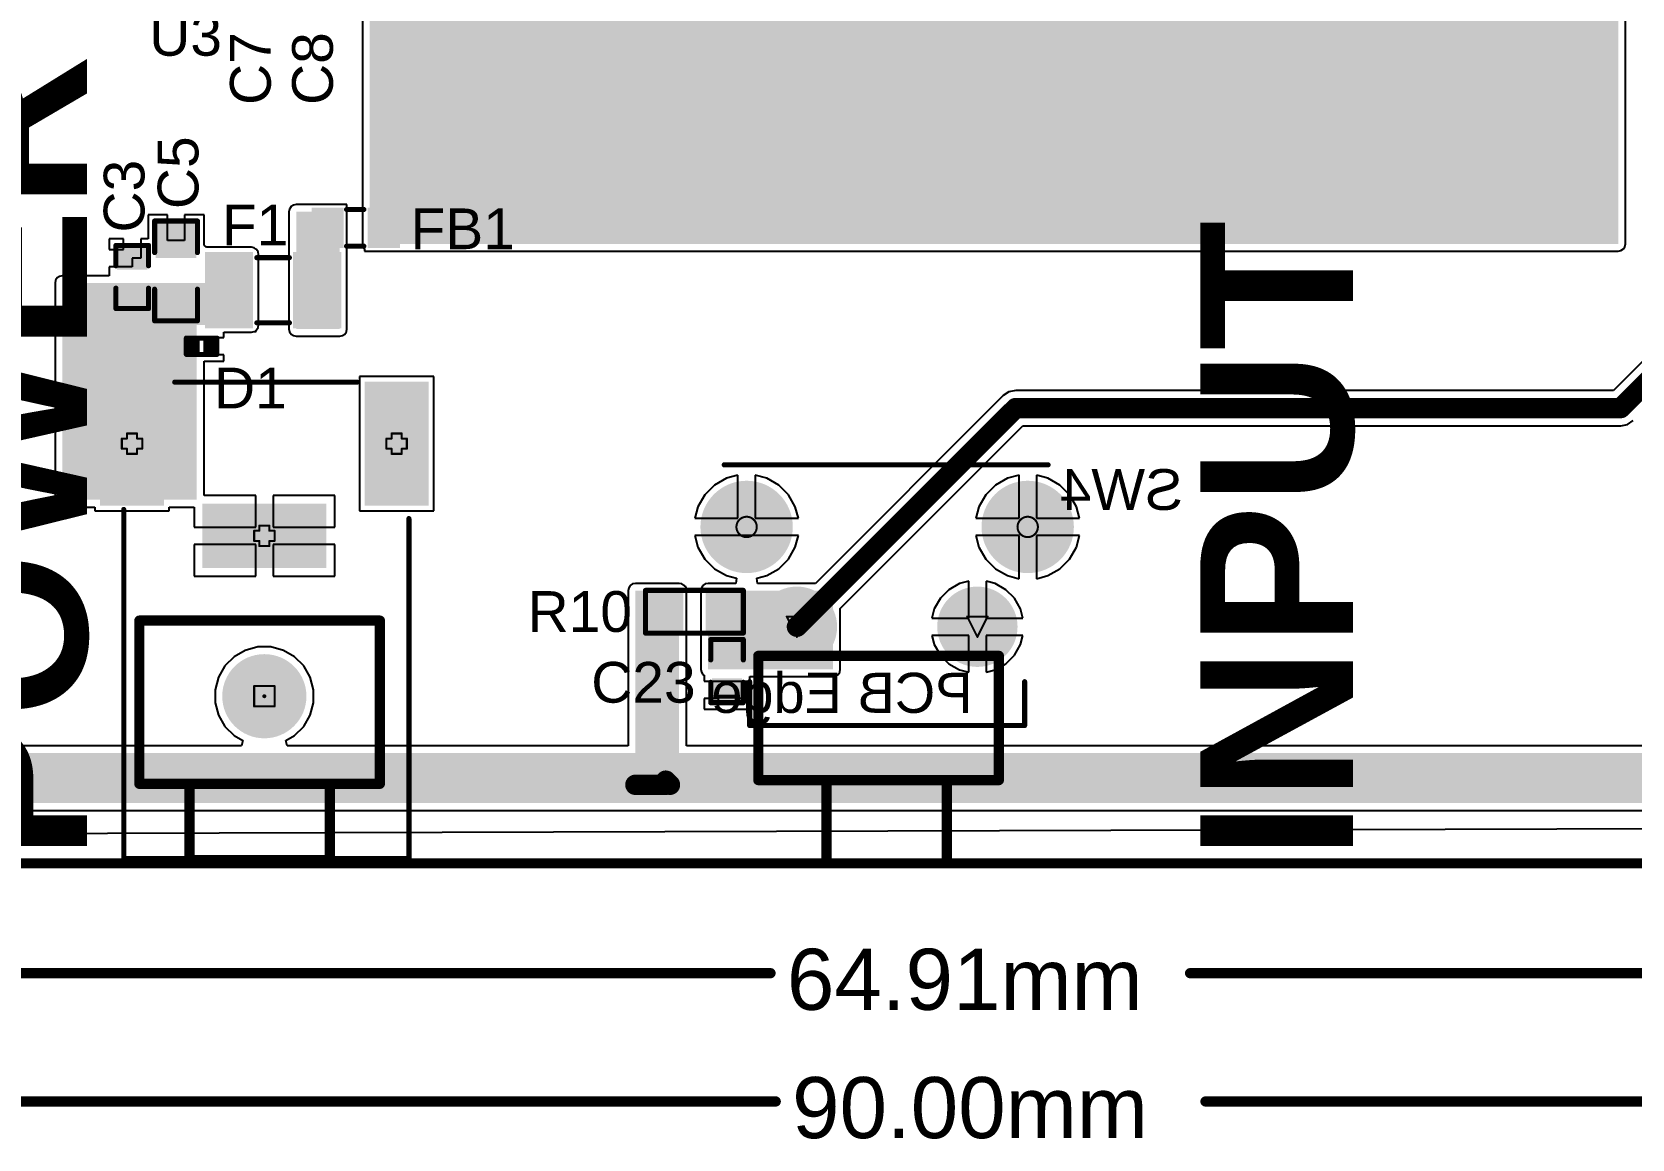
# Model space of a CAD drawing. Header units: inches. Extents: x -5 to 433, y -20 to 71.
# Drawn here: x 15.69 to 55.59, y -19.38 to 8.24 of the extents above; entities that cross this region are included whole.
import ezdxf

# ---------------------------------------------------------------- set-up
doc = ezdxf.new("R2010")
doc.units = ezdxf.units.IN
for name, color, linetype in [('Board Outline', 216, 'Continuous'), ('Bottom Layer', 5, 'Continuous'), ('Bottom Overlay', 54, 'Continuous'), ('Bottom Solder', 6, 'Continuous'), ('Deimensions', 6, 'Continuous'), ('Drill Drawing', 1, 'Continuous'), ('Multi-Layer', 9, 'Continuous'), ('Pad Holes', 156, 'Continuous'), ('Top Layer', 1, 'Continuous'), ('Top Overlay', 2, 'Continuous'), ('Top Paste', 8, 'Continuous'), ('Top Solder', 216, 'Continuous')]:
    doc.layers.add(name, color=color, linetype=linetype)
doc.styles.add('Arial', font='', dxfattribs={"height": 0.2})
doc.styles.add('Arial_Bold', font='', dxfattribs={"height": 0.2})
doc.styles.get('Arial').set_extended_font_data('Arial')
doc.styles.get('Arial_Bold').set_extended_font_data('Arial', bold=True)

msp = doc.modelspace()

# ---------------------------------------------------------------- hatches: boundary and pattern name
at = {"layer": 'Bottom Layer'}
for points in [[(18.931, -3.531), (17.431, -3.531), (17.431, -0.531), (18.931, -0.531)], [(24.031, -0.531), (25.531, -0.531), (25.531, -3.531), (24.031, -3.531)], [(19.981, -5.081), (19.981, -3.581), (22.981, -3.581), (22.981, -5.081)]]:
    msp.add_hatch(color=5, dxfattribs=at).paths.add_polyline_path(points)
h = msp.add_hatch(color=5, dxfattribs=at)
edge = h.paths.add_edge_path()
edge.add_arc((33.508, -4.108), 1.05, 0, 360)
h = msp.add_hatch(color=5, dxfattribs=at)
edge = h.paths.add_edge_path()
edge.add_arc((40.518, -4.108), 1.05, 0, 360)
h = msp.add_hatch(color=5, dxfattribs=at)
edge = h.paths.add_edge_path()
edge.add_arc((34.763, -6.598), 0.9, 0, 360)
h = msp.add_hatch(color=5, dxfattribs=at)
edge = h.paths.add_edge_path()
edge.add_arc((39.263, -6.598), 0.9, 0, 360)
at = {"layer": 'Bottom Solder'}
for points in [[(18.981, -3.581), (17.381, -3.581), (17.381, -0.481), (18.981, -0.481)], [(23.981, -0.481), (25.581, -0.481), (25.581, -3.581), (23.981, -3.581)], [(19.931, -5.131), (19.931, -3.531), (23.031, -3.531), (23.031, -5.131)]]:
    msp.add_hatch(color=6, dxfattribs=at).paths.add_polyline_path(points)
h = msp.add_hatch(color=6, dxfattribs=at)
edge = h.paths.add_edge_path()
edge.add_arc((33.508, -4.108), 1.152, 0, 360)
h = msp.add_hatch(color=6, dxfattribs=at)
edge = h.paths.add_edge_path()
edge.add_arc((40.518, -4.108), 1.152, 0, 360)
h = msp.add_hatch(color=6, dxfattribs=at)
edge = h.paths.add_edge_path()
edge.add_arc((34.763, -6.598), 1.002, 0, 360)
h = msp.add_hatch(color=6, dxfattribs=at)
edge = h.paths.add_edge_path()
edge.add_arc((39.263, -6.598), 1.002, 0, 360)
h = msp.add_hatch(color=6, dxfattribs=at)
edge = h.paths.add_edge_path()
edge.add_arc((21.481, -8.331), 0.05, 0, 360)
at = {"layer": 'Multi-Layer'}
for points in [[(18.931, -3.531), (17.431, -3.531), (17.431, -0.531), (18.931, -0.531)], [(24.031, -0.531), (25.531, -0.531), (25.531, -3.531), (24.031, -3.531)], [(19.981, -5.081), (19.981, -3.581), (22.981, -3.581), (22.981, -5.081)]]:
    msp.add_hatch(color=9, dxfattribs=at).paths.add_polyline_path(points)
h = msp.add_hatch(color=9, dxfattribs=at)
edge = h.paths.add_edge_path()
edge.add_arc((33.508, -4.108), 1.05, 0, 360)
h = msp.add_hatch(color=9, dxfattribs=at)
edge = h.paths.add_edge_path()
edge.add_arc((40.518, -4.108), 1.05, 0, 360)
h = msp.add_hatch(color=9, dxfattribs=at)
edge = h.paths.add_edge_path()
edge.add_arc((34.763, -6.598), 0.9, 0, 360)
h = msp.add_hatch(color=9, dxfattribs=at)
edge = h.paths.add_edge_path()
edge.add_arc((39.263, -6.598), 0.9, 0, 360)
at = {"layer": 'Pad Holes'}
h = msp.add_hatch(color=7, dxfattribs=at)
edge = h.paths.add_edge_path()
edge.add_arc((18.181, -1.431), 0.5, 0, 180)
edge.add_line((17.681, -1.431), (17.681, -2.631))
edge.add_arc((18.181, -2.631), 0.5, 180, 360)
edge.add_line((18.681, -2.631), (18.681, -1.431))
h = msp.add_hatch(color=7, dxfattribs=at)
edge = h.paths.add_edge_path()
edge.add_arc((24.781, -1.431), 0.5, 0, 180)
edge.add_line((24.281, -1.431), (24.281, -2.631))
edge.add_arc((24.781, -2.631), 0.5, 180, 360)
edge.add_line((25.281, -2.631), (25.281, -1.431))
h = msp.add_hatch(color=7, dxfattribs=at)
edge = h.paths.add_edge_path()
edge.add_arc((33.508, -4.108), 0.65, 0, 360)
h = msp.add_hatch(color=7, dxfattribs=at)
edge = h.paths.add_edge_path()
edge.add_arc((40.518, -4.108), 0.65, 0, 360)
h = msp.add_hatch(color=7, dxfattribs=at)
edge = h.paths.add_edge_path()
edge.add_arc((20.881, -4.331), 0.5, 90, 270)
edge.add_line((20.881, -4.831), (22.081, -4.831))
edge.add_arc((22.081, -4.331), 0.5, 270, 450)
edge.add_line((22.081, -3.831), (20.881, -3.831))
h = msp.add_hatch(color=7, dxfattribs=at)
edge = h.paths.add_edge_path()
edge.add_arc((34.763, -6.598), 0.55, 0, 360)
h = msp.add_hatch(color=7, dxfattribs=at)
edge = h.paths.add_edge_path()
edge.add_arc((39.263, -6.598), 0.55, 0, 360)
h = msp.add_hatch(color=7, dxfattribs=at)
edge = h.paths.add_edge_path()
edge.add_arc((21.481, -8.331), 1.05, 0, 360)
at = {"layer": 'Top Layer'}
for points in [[(24.106, 2.953), (55.245, 2.953), (55.245, 11.709), (24.106, 11.709)], [(22.276, 0.831), (23.36, 0.831), (23.36, 3.753), (22.276, 3.753)], [(23.36, 2.953), (22.76, 2.953), (22.76, 3.753), (23.36, 3.753)], [(24.76, 2.953), (24.16, 2.953), (24.16, 3.753), (24.76, 3.753)], [(19.723, 2.66), (18.834, 2.66), (18.834, 3.422), (19.723, 3.422)], [(17.869, 2.825), (18.504, 2.825), (18.504, 2.368), (17.869, 2.368)], [(20.041, 0.933), (21.158, 0.933), (21.158, 2.685), (20.041, 2.685)], [(21.099, 0.946), (20.099, 0.946), (20.099, 2.646), (21.099, 2.646)], [(23.299, 0.946), (22.299, 0.946), (22.299, 2.646), (23.299, 2.646)], [(16.443, -3.43), (19.796, -3.43), (19.796, 1.974), (16.443, 1.974)], [(17.869, 1.885), (18.504, 1.885), (18.504, 1.428), (17.869, 1.428)], [(19.723, 1.136), (18.834, 1.136), (18.834, 1.898), (19.723, 1.898)], [(19.736, 0.933), (21.057, 0.933), (21.057, 1.974), (19.736, 1.974)], [(19.817, 0.279), (19.617, 0.279), (19.617, 0.519), (19.817, 0.519)], [(20.217, 0.279), (20.017, 0.279), (20.017, 0.519), (20.217, 0.519)], [(18.931, -3.531), (17.431, -3.531), (17.431, -0.531), (18.931, -0.531)], [(24.031, -0.531), (25.531, -0.531), (25.531, -3.531), (24.031, -3.531)], [(19.981, -5.081), (19.981, -3.581), (22.981, -3.581), (22.981, -5.081)], [(30.734, -10.437), (31.826, -10.437), (31.826, -5.698), (30.734, -5.698)], [(31.826, -5.779), (31.826, -6.668), (31.064, -6.668), (31.064, -5.779)], [(32.547, -7.658), (35.663, -7.658), (35.663, -5.698), (32.547, -5.698)], [(33.35, -5.779), (33.35, -6.668), (32.588, -6.668), (32.588, -5.779)], [(33.337, -7.463), (32.702, -7.463), (32.702, -7.006), (33.337, -7.006)], [(33.337, -8.403), (32.702, -8.403), (32.702, -7.946), (33.337, -7.946)], [(13.843, -9.747), (13.843, -10.998), (64.389, -10.998), (64.389, -9.747)]]:
    msp.add_hatch(color=1, dxfattribs=at).paths.add_polyline_path(points)
h = msp.add_hatch(color=1, dxfattribs=at)
edge = h.paths.add_edge_path()
edge.add_arc((33.508, -4.108), 1.05, 0, 360)
h = msp.add_hatch(color=1, dxfattribs=at)
edge = h.paths.add_edge_path()
edge.add_arc((40.518, -4.108), 1.05, 0, 360)
h = msp.add_hatch(color=1, dxfattribs=at)
edge = h.paths.add_edge_path()
edge.add_arc((34.763, -6.598), 0.9, 0, 360)
h = msp.add_hatch(color=1, dxfattribs=at)
edge = h.paths.add_edge_path()
edge.add_arc((39.263, -6.598), 0.9, 0, 360)
at = {"layer": 'Top Paste'}
for points in [[(23.36, 2.953), (22.76, 2.953), (22.76, 3.753), (23.36, 3.753)], [(24.76, 2.953), (24.16, 2.953), (24.16, 3.753), (24.76, 3.753)], [(19.723, 2.66), (18.834, 2.66), (18.834, 3.422), (19.723, 3.422)], [(17.869, 2.825), (18.504, 2.825), (18.504, 2.368), (17.869, 2.368)], [(21.099, 0.946), (20.099, 0.946), (20.099, 2.646), (21.099, 2.646)], [(23.299, 0.946), (22.299, 0.946), (22.299, 2.646), (23.299, 2.646)], [(17.869, 1.885), (18.504, 1.885), (18.504, 1.428), (17.869, 1.428)], [(19.723, 1.136), (18.834, 1.136), (18.834, 1.898), (19.723, 1.898)], [(19.817, 0.279), (19.617, 0.279), (19.617, 0.519), (19.817, 0.519)], [(20.217, 0.279), (20.017, 0.279), (20.017, 0.519), (20.217, 0.519)], [(31.826, -5.779), (31.826, -6.668), (31.064, -6.668), (31.064, -5.779)], [(33.35, -5.779), (33.35, -6.668), (32.588, -6.668), (32.588, -5.779)], [(33.337, -7.463), (32.702, -7.463), (32.702, -7.006), (33.337, -7.006)], [(33.337, -8.403), (32.702, -8.403), (32.702, -7.946), (33.337, -7.946)]]:
    msp.add_hatch(color=8, dxfattribs=at).paths.add_polyline_path(points)
at = {"layer": 'Top Solder'}
for points in [[(23.462, 2.851), (22.659, 2.851), (22.659, 3.854), (23.462, 3.854)], [(24.862, 2.851), (24.059, 2.851), (24.059, 3.854), (24.862, 3.854)], [(19.783, 2.6), (18.774, 2.6), (18.774, 3.482), (19.783, 3.482)], [(17.809, 2.885), (18.564, 2.885), (18.564, 2.308), (17.809, 2.308)], [(21.201, 0.845), (19.998, 0.845), (19.998, 2.748), (21.201, 2.748)], [(23.401, 0.845), (22.198, 0.845), (22.198, 2.748), (23.401, 2.748)], [(17.809, 1.945), (18.564, 1.945), (18.564, 1.368), (17.809, 1.368)], [(19.783, 1.076), (18.774, 1.076), (18.774, 1.958), (19.783, 1.958)], [(19.872, 0.224), (19.562, 0.224), (19.562, 0.574), (19.872, 0.574)], [(20.272, 0.224), (19.962, 0.224), (19.962, 0.574), (20.272, 0.574)], [(18.981, -3.581), (17.381, -3.581), (17.381, -0.481), (18.981, -0.481)], [(23.981, -0.481), (25.581, -0.481), (25.581, -3.581), (23.981, -3.581)], [(19.931, -5.131), (19.931, -3.531), (23.031, -3.531), (23.031, -5.131)], [(31.927, -5.677), (31.927, -6.769), (30.962, -6.769), (30.962, -5.677)], [(33.451, -5.677), (33.451, -6.769), (32.486, -6.769), (32.486, -5.677)], [(33.397, -7.523), (32.642, -7.523), (32.642, -6.946), (33.397, -6.946)], [(33.397, -8.463), (32.642, -8.463), (32.642, -7.886), (33.397, -7.886)]]:
    msp.add_hatch(color=216, dxfattribs=at).paths.add_polyline_path(points)
h = msp.add_hatch(color=216, dxfattribs=at)
edge = h.paths.add_edge_path()
edge.add_arc((33.508, -4.108), 1.152, 0, 360)
h = msp.add_hatch(color=216, dxfattribs=at)
edge = h.paths.add_edge_path()
edge.add_arc((40.518, -4.108), 1.152, 0, 360)
h = msp.add_hatch(color=216, dxfattribs=at)
edge = h.paths.add_edge_path()
edge.add_arc((34.763, -6.598), 1.002, 0, 360)
h = msp.add_hatch(color=216, dxfattribs=at)
edge = h.paths.add_edge_path()
edge.add_arc((39.263, -6.598), 1.002, 0, 360)
h = msp.add_hatch(color=216, dxfattribs=at)
edge = h.paths.add_edge_path()
edge.add_arc((21.481, -8.331), 0.05, 0, 360)

# ---------------------------------------------------------------- linework, layer by layer
at = {"layer": 'Board Outline', "const_width": 0.254}
for points in [[(7.805, -12.5), (72.195, -12.5)], [(35.5, -12.5), (38.5, -12.5)]]:
    msp.add_lwpolyline(points, dxfattribs=at)
at = {"layer": 'Board Outline', "const_width": 0.127}
for points in [[(35.436, -12.5, 1), (35.563, -12.5, 1)], [(38.436, -12.5, 1), (38.563, -12.5, 1)]]:
    msp.add_lwpolyline(points, format="xyb", close=True, dxfattribs=at)
at = {"layer": 'Bottom Overlay', "const_width": 0.127}
for points in [[(19.246, -0.496), (23.792, -0.496)], [(32.949, -2.559), (41.026, -2.559)], [(17.976, -12.383), (17.976, -3.671)], [(25.088, -12.383), (25.088, -3.899)], [(33.584, -9.061), (33.584, -7.969)], [(40.442, -9.061), (40.442, -7.969)], [(33.584, -9.061), (40.442, -9.061)], [(17.976, -12.383), (25.088, -12.383)]]:
    msp.add_lwpolyline(points, dxfattribs=at)
at = {"layer": 'Bottom Overlay', "const_width": 0.0635}
for points in [[(19.214, -0.496, 1), (19.277, -0.496, 1)], [(23.76, -0.496, 1), (23.824, -0.496, 1)], [(32.917, -2.559, 1), (32.981, -2.559, 1)], [(40.994, -2.559, 1), (41.058, -2.559, 1)], [(17.944, -3.671, 1), (18.007, -3.671, 1)], [(25.056, -3.899, 1), (25.119, -3.899, 1)], [(33.552, -7.969, 1), (33.616, -7.969, 1)], [(40.41, -7.969, 1), (40.474, -7.969, 1)], [(33.552, -9.061, 1), (33.616, -9.061, 1)], [(33.552, -9.061, 1), (33.616, -9.061, 1)], [(40.41, -9.061, 1), (40.474, -9.061, 1)], [(40.41, -9.061, 1), (40.474, -9.061, 1)], [(17.944, -12.383, 1), (18.007, -12.383, 1)], [(17.944, -12.383, 1), (18.007, -12.383, 1)], [(25.056, -12.383, 1), (25.119, -12.383, 1)], [(25.056, -12.383, 1), (25.119, -12.383, 1)]]:
    msp.add_lwpolyline(points, format="xyb", close=True, dxfattribs=at)
at = {"layer": 'Deimensions', "const_width": 0.254}
for points in [[(18.363, -6.444), (24.363, -6.444)], [(18.363, -10.516), (18.363, -6.444)], [(24.363, -10.516), (24.363, -6.444)], [(33.8, -10.424), (33.8, -7.324)], [(33.8, -7.324), (39.8, -7.324)], [(39.8, -10.424), (39.8, -7.324)], [(33.8, -10.424), (39.8, -10.424)], [(35.5, -12.424), (35.5, -10.424)], [(35.5, -10.424), (38.5, -10.424)], [(38.5, -12.424), (38.5, -10.424)], [(18.363, -10.516), (24.363, -10.516)], [(19.613, -12.416), (19.613, -10.516)], [(19.613, -10.516), (23.113, -10.516)], [(23.113, -12.416), (23.113, -10.516)], [(19.613, -12.416), (23.113, -12.416)], [(35.5, -12.5), (38.5, -12.5)], [(7.29, -15.24), (34.105, -15.24)], [(44.567, -15.24), (72.195, -15.24)], [(-5, -18.44), (34.236, -18.44)], [(44.951, -18.44), (85, -18.44)]]:
    msp.add_lwpolyline(points, dxfattribs=at)
at = {"layer": 'Deimensions', "const_width": 0.127}
for points in [[(18.3, -6.444, 1), (18.427, -6.444, 1)], [(18.3, -6.444, 1), (18.427, -6.444, 1)], [(24.3, -6.444, 1), (24.427, -6.444, 1)], [(24.3, -6.444, 1), (24.427, -6.444, 1)], [(33.736, -7.324, 1), (33.863, -7.324, 1)], [(33.736, -7.324, 1), (33.863, -7.324, 1)], [(39.736, -7.324, 1), (39.863, -7.324, 1)], [(39.736, -7.324, 1), (39.863, -7.324, 1)], [(33.736, -10.424, 1), (33.863, -10.424, 1)], [(33.736, -10.424, 1), (33.863, -10.424, 1)], [(35.436, -10.424, 1), (35.563, -10.424, 1)], [(35.436, -10.424, 1), (35.563, -10.424, 1)], [(38.436, -10.424, 1), (38.563, -10.424, 1)], [(38.436, -10.424, 1), (38.563, -10.424, 1)], [(39.736, -10.424, 1), (39.863, -10.424, 1)], [(39.736, -10.424, 1), (39.863, -10.424, 1)], [(18.3, -10.516, 1), (18.427, -10.516, 1)], [(18.3, -10.516, 1), (18.427, -10.516, 1)], [(19.55, -10.516, 1), (19.677, -10.516, 1)], [(19.55, -10.516, 1), (19.677, -10.516, 1)], [(23.05, -10.516, 1), (23.177, -10.516, 1)], [(23.05, -10.516, 1), (23.177, -10.516, 1)], [(24.3, -10.516, 1), (24.427, -10.516, 1)], [(24.3, -10.516, 1), (24.427, -10.516, 1)], [(19.55, -12.416, 1), (19.677, -12.416, 1)], [(19.55, -12.416, 1), (19.677, -12.416, 1)], [(23.05, -12.416, 1), (23.177, -12.416, 1)], [(23.05, -12.416, 1), (23.177, -12.416, 1)], [(35.436, -12.424, 1), (35.563, -12.424, 1)], [(38.436, -12.424, 1), (38.563, -12.424, 1)], [(35.436, -12.5, 1), (35.563, -12.5, 1)], [(38.436, -12.5, 1), (38.563, -12.5, 1)], [(34.042, -15.24, 1), (34.169, -15.24, 1)], [(44.503, -15.24, 1), (44.63, -15.24, 1)], [(34.172, -18.44, 1), (34.299, -18.44, 1)], [(44.888, -18.44, 1), (45.015, -18.44, 1)]]:
    msp.add_lwpolyline(points, format="xyb", close=True, dxfattribs=at)
at = {"layer": 'Drill Drawing', "const_width": 0.0508}
for points in [[(17.927, -2.158), (17.927, -1.904)], [(17.927, -1.904), (18.054, -1.904)], [(18.054, -1.904), (18.054, -1.777)], [(18.054, -1.777), (18.308, -1.777)], [(18.308, -1.904), (18.308, -1.777)], [(18.308, -1.904), (18.435, -1.904)], [(18.435, -2.158), (18.435, -1.904)], [(24.527, -2.158), (24.527, -1.904)], [(24.527, -1.904), (24.654, -1.904)], [(24.654, -1.904), (24.654, -1.777)], [(24.654, -1.777), (24.908, -1.777)], [(24.908, -1.904), (24.908, -1.777)], [(24.908, -1.904), (25.035, -1.904)], [(25.035, -2.158), (25.035, -1.904)], [(17.927, -2.158), (18.054, -2.158)], [(18.054, -2.285), (18.054, -2.158)], [(18.054, -2.285), (18.308, -2.285)], [(18.308, -2.158), (18.435, -2.158)], [(18.308, -2.285), (18.308, -2.158)], [(24.527, -2.158), (24.654, -2.158)], [(24.654, -2.285), (24.654, -2.158)], [(24.654, -2.285), (24.908, -2.285)], [(24.908, -2.158), (25.035, -2.158)], [(24.908, -2.285), (24.908, -2.158)], [(21.227, -4.458), (21.227, -4.204)], [(21.227, -4.204), (21.354, -4.204)], [(21.354, -4.204), (21.354, -4.077)], [(21.354, -4.077), (21.608, -4.077)], [(21.608, -4.204), (21.608, -4.077)], [(21.608, -4.204), (21.735, -4.204)], [(21.735, -4.458), (21.735, -4.204)], [(21.227, -4.458), (21.354, -4.458)], [(21.354, -4.585), (21.354, -4.458)], [(21.354, -4.585), (21.608, -4.585)], [(21.608, -4.458), (21.735, -4.458)], [(21.608, -4.585), (21.608, -4.458)], [(34.509, -6.344), (35.017, -6.344)], [(34.509, -6.344), (34.763, -6.852)], [(34.763, -6.852), (35.017, -6.344)], [(39.009, -6.344), (39.517, -6.344)], [(39.009, -6.344), (39.263, -6.852)], [(39.263, -6.852), (39.517, -6.344)], [(21.227, -8.077), (21.735, -8.077)], [(21.227, -8.585), (21.227, -8.077)], [(21.735, -8.585), (21.735, -8.077)], [(21.227, -8.585), (21.735, -8.585)]]:
    msp.add_lwpolyline(points, dxfattribs=at)
at = {"layer": 'Drill Drawing'}
for points, const_width in [([(17.914, -1.904, 1), (17.939, -1.904, 1)], 0.0254), ([(17.914, -1.904, 1), (17.939, -1.904, 1)], 0.0254), ([(18.041, -1.777, 1), (18.066, -1.777, 1)], 0.0254), ([(18.041, -1.777, 1), (18.066, -1.777, 1)], 0.0254), ([(18.041, -1.904, 1), (18.066, -1.904, 1)], 0.0254), ([(18.041, -1.904, 1), (18.066, -1.904, 1)], 0.0254), ([(18.295, -1.777, 1), (18.32, -1.777, 1)], 0.0254), ([(18.295, -1.777, 1), (18.32, -1.777, 1)], 0.0254), ([(18.295, -1.904, 1), (18.32, -1.904, 1)], 0.0254), ([(18.295, -1.904, 1), (18.32, -1.904, 1)], 0.0254), ([(18.422, -1.904, 1), (18.447, -1.904, 1)], 0.0254), ([(18.422, -1.904, 1), (18.447, -1.904, 1)], 0.0254), ([(24.514, -1.904, 1), (24.54, -1.904, 1)], 0.0254), ([(24.514, -1.904, 1), (24.54, -1.904, 1)], 0.0254), ([(24.641, -1.777, 1), (24.667, -1.777, 1)], 0.0254), ([(24.641, -1.777, 1), (24.667, -1.777, 1)], 0.0254), ([(24.641, -1.904, 1), (24.667, -1.904, 1)], 0.0254), ([(24.641, -1.904, 1), (24.667, -1.904, 1)], 0.0254), ([(24.895, -1.777, 1), (24.921, -1.777, 1)], 0.0254), ([(24.895, -1.777, 1), (24.921, -1.777, 1)], 0.0254), ([(24.895, -1.904, 1), (24.921, -1.904, 1)], 0.0254), ([(24.895, -1.904, 1), (24.921, -1.904, 1)], 0.0254), ([(25.022, -1.904, 1), (25.048, -1.904, 1)], 0.0254), ([(25.022, -1.904, 1), (25.048, -1.904, 1)], 0.0254), ([(17.914, -2.158, 1), (17.939, -2.158, 1)], 0.0254), ([(17.914, -2.158, 1), (17.939, -2.158, 1)], 0.0254), ([(18.041, -2.158, 1), (18.066, -2.158, 1)], 0.0254), ([(18.041, -2.158, 1), (18.066, -2.158, 1)], 0.0254), ([(18.041, -2.285, 1), (18.066, -2.285, 1)], 0.0254), ([(18.041, -2.285, 1), (18.066, -2.285, 1)], 0.0254), ([(18.295, -2.158, 1), (18.32, -2.158, 1)], 0.0254), ([(18.295, -2.158, 1), (18.32, -2.158, 1)], 0.0254), ([(18.295, -2.285, 1), (18.32, -2.285, 1)], 0.0254), ([(18.295, -2.285, 1), (18.32, -2.285, 1)], 0.0254), ([(18.422, -2.158, 1), (18.447, -2.158, 1)], 0.0254), ([(18.422, -2.158, 1), (18.447, -2.158, 1)], 0.0254), ([(24.514, -2.158, 1), (24.54, -2.158, 1)], 0.0254), ([(24.514, -2.158, 1), (24.54, -2.158, 1)], 0.0254), ([(24.641, -2.158, 1), (24.667, -2.158, 1)], 0.0254), ([(24.641, -2.158, 1), (24.667, -2.158, 1)], 0.0254), ([(24.641, -2.285, 1), (24.667, -2.285, 1)], 0.0254), ([(24.641, -2.285, 1), (24.667, -2.285, 1)], 0.0254), ([(24.895, -2.158, 1), (24.921, -2.158, 1)], 0.0254), ([(24.895, -2.158, 1), (24.921, -2.158, 1)], 0.0254), ([(24.895, -2.285, 1), (24.921, -2.285, 1)], 0.0254), ([(24.895, -2.285, 1), (24.921, -2.285, 1)], 0.0254), ([(25.022, -2.158, 1), (25.048, -2.158, 1)], 0.0254), ([(25.022, -2.158, 1), (25.048, -2.158, 1)], 0.0254), ([(33.762, -4.108, 1), (33.254, -4.108, 1)], 0.0508), ([(40.772, -4.108, 1), (40.264, -4.108, 1)], 0.0508), ([(21.214, -4.204, 1), (21.24, -4.204, 1)], 0.0254), ([(21.214, -4.204, 1), (21.24, -4.204, 1)], 0.0254), ([(21.341, -4.077, 1), (21.367, -4.077, 1)], 0.0254), ([(21.341, -4.077, 1), (21.367, -4.077, 1)], 0.0254), ([(21.341, -4.204, 1), (21.367, -4.204, 1)], 0.0254), ([(21.341, -4.204, 1), (21.367, -4.204, 1)], 0.0254), ([(21.595, -4.077, 1), (21.621, -4.077, 1)], 0.0254), ([(21.595, -4.077, 1), (21.621, -4.077, 1)], 0.0254), ([(21.595, -4.204, 1), (21.621, -4.204, 1)], 0.0254), ([(21.595, -4.204, 1), (21.621, -4.204, 1)], 0.0254), ([(21.722, -4.204, 1), (21.748, -4.204, 1)], 0.0254), ([(21.722, -4.204, 1), (21.748, -4.204, 1)], 0.0254), ([(33.241, -4.108, 1), (33.267, -4.108, 1)], 0.0254), ([(33.749, -4.108, 1), (33.775, -4.108, 1)], 0.0254), ([(40.251, -4.108, 1), (40.277, -4.108, 1)], 0.0254), ([(40.759, -4.108, 1), (40.785, -4.108, 1)], 0.0254), ([(21.214, -4.458, 1), (21.24, -4.458, 1)], 0.0254), ([(21.214, -4.458, 1), (21.24, -4.458, 1)], 0.0254), ([(21.341, -4.458, 1), (21.367, -4.458, 1)], 0.0254), ([(21.341, -4.458, 1), (21.367, -4.458, 1)], 0.0254), ([(21.341, -4.585, 1), (21.367, -4.585, 1)], 0.0254), ([(21.341, -4.585, 1), (21.367, -4.585, 1)], 0.0254), ([(21.595, -4.458, 1), (21.621, -4.458, 1)], 0.0254), ([(21.595, -4.458, 1), (21.621, -4.458, 1)], 0.0254), ([(21.595, -4.585, 1), (21.621, -4.585, 1)], 0.0254), ([(21.595, -4.585, 1), (21.621, -4.585, 1)], 0.0254), ([(21.722, -4.458, 1), (21.748, -4.458, 1)], 0.0254), ([(21.722, -4.458, 1), (21.748, -4.458, 1)], 0.0254), ([(34.496, -6.344, 1), (34.522, -6.344, 1)], 0.0254), ([(34.496, -6.344, 1), (34.522, -6.344, 1)], 0.0254), ([(35.004, -6.344, 1), (35.03, -6.344, 1)], 0.0254), ([(35.004, -6.344, 1), (35.03, -6.344, 1)], 0.0254), ([(38.996, -6.344, 1), (39.022, -6.344, 1)], 0.0254), ([(38.996, -6.344, 1), (39.022, -6.344, 1)], 0.0254), ([(39.504, -6.344, 1), (39.53, -6.344, 1)], 0.0254), ([(39.504, -6.344, 1), (39.53, -6.344, 1)], 0.0254), ([(34.75, -6.852, 1), (34.776, -6.852, 1)], 0.0254), ([(34.75, -6.852, 1), (34.776, -6.852, 1)], 0.0254), ([(39.25, -6.852, 1), (39.276, -6.852, 1)], 0.0254), ([(39.25, -6.852, 1), (39.276, -6.852, 1)], 0.0254), ([(21.214, -8.077, 1), (21.24, -8.077, 1)], 0.0254), ([(21.214, -8.077, 1), (21.24, -8.077, 1)], 0.0254), ([(21.722, -8.077, 1), (21.748, -8.077, 1)], 0.0254), ([(21.722, -8.077, 1), (21.748, -8.077, 1)], 0.0254), ([(21.214, -8.585, 1), (21.24, -8.585, 1)], 0.0254), ([(21.214, -8.585, 1), (21.24, -8.585, 1)], 0.0254), ([(21.722, -8.585, 1), (21.748, -8.585, 1)], 0.0254), ([(21.722, -8.585, 1), (21.748, -8.585, 1)], 0.0254)]:
    msp.add_lwpolyline(points, format="xyb", close=True, dxfattribs=dict(at, const_width=const_width))
at = {"layer": 'Top Layer'}
for p, q in [((55.426, 2.953), (55.426, 11.709)), ((23.925, 9.602), (23.925, 2.953)), ((19.063, 3.676), (18.58, 3.676)), ((18.58, 3.676), (18.58, 3.079)), ((19.063, 3.041), (19.063, 3.676)), ((19.977, 3.676), (19.494, 3.676)), ((19.494, 3.676), (19.494, 3.041)), ((19.977, 2.919), (19.977, 3.676)), ((22.108, 3.822), (22.095, 3.753)), ((22.095, 3.753), (22.095, 0.831)), ((22.148, 3.881), (22.108, 3.822)), ((22.206, 3.92), (22.148, 3.881)), ((22.276, 3.934), (22.206, 3.92)), ((23.36, 3.934), (22.276, 3.934)), ((23.378, 3.931), (23.36, 3.934)), ((23.538, 3.931), (23.378, 3.931)), ((23.538, 3.77), (23.538, 3.931)), ((23.541, 3.753), (23.538, 3.77)), ((23.541, 0.831), (23.541, 3.753)), ((17.971, 3.079), (17.615, 3.079)), ((17.615, 3.079), (17.615, 2.812)), ((17.615, 2.812), (17.971, 2.812)), ((17.971, 2.812), (17.971, 3.079)), ((18.58, 3.079), (18.402, 3.079)), ((18.402, 3.079), (18.402, 2.596)), ((19.494, 3.041), (19.063, 3.041)), ((20.041, 2.867), (19.977, 2.919)), ((21.158, 2.867), (20.041, 2.867)), ((21.228, 2.853), (21.158, 2.867)), ((21.271, 2.824), (21.228, 2.853)), ((21.277, 2.824), (21.271, 2.824)), ((21.277, 2.82), (21.277, 2.824)), ((21.286, 2.814), (21.277, 2.82)), ((21.326, 2.755), (21.286, 2.814)), ((23.925, 2.953), (23.938, 2.883)), ((23.938, 2.883), (23.978, 2.825)), ((23.978, 2.825), (23.982, 2.821)), ((23.982, 2.821), (23.982, 2.775)), ((55.314, 2.785), (55.373, 2.825)), ((55.373, 2.825), (55.412, 2.883)), ((55.412, 2.883), (55.426, 2.953)), ((18.402, 2.596), (18.186, 2.596)), ((18.186, 2.596), (18.186, 2.381)), ((21.339, 2.685), (21.326, 2.755)), ((21.339, 0.933), (21.339, 2.685)), ((23.982, 2.775), (24.088, 2.775)), ((24.088, 2.775), (24.106, 2.772)), ((24.106, 2.772), (55.245, 2.772)), ((55.245, 2.772), (55.314, 2.785)), ((16.276, 2.044), (16.262, 1.974)), ((16.315, 2.102), (16.276, 2.044)), ((16.374, 2.142), (16.315, 2.102)), ((16.443, 2.155), (16.374, 2.142)), ((17.615, 2.155), (16.443, 2.155)), ((18.186, 2.381), (17.615, 2.381)), ((17.615, 2.381), (17.615, 2.155)), ((16.262, 1.974), (16.262, -3.43)), ((21.277, 0.798), (21.286, 0.805)), ((21.277, 0.769), (21.277, 0.798)), ((21.286, 0.805), (21.326, 0.863)), ((21.326, 0.863), (21.339, 0.933)), ((22.095, 0.831), (22.108, 0.762)), ((23.528, 0.762), (23.541, 0.831)), ((56.71, 0.884), (55.123, -0.703)), ((20.117, 0.183), (20.117, 0.615)), ((20.117, 0.615), (20.471, 0.615)), ((20.471, 0.615), (20.471, 0.752)), ((20.471, 0.752), (21.158, 0.752)), ((21.158, 0.752), (21.228, 0.765)), ((21.228, 0.765), (21.232, 0.769)), ((21.232, 0.769), (21.277, 0.769)), ((22.108, 0.762), (22.148, 0.703)), ((22.148, 0.703), (22.206, 0.664)), ((22.206, 0.664), (22.276, 0.65)), ((22.276, 0.65), (23.36, 0.65)), ((23.36, 0.65), (23.43, 0.664)), ((23.43, 0.664), (23.488, 0.703)), ((23.488, 0.703), (23.528, 0.762)), ((19.977, -3.327), (19.977, 0.025)), ((19.977, 0.025), (20.471, 0.025)), ((20.471, 0.183), (20.117, 0.183)), ((20.471, 0.025), (20.471, 0.183)), ((25.709, -0.353), (23.853, -0.353)), ((23.853, -0.353), (23.853, -3.709)), ((25.709, -3.709), (25.709, -0.353)), ((40.05, -0.736), (39.907, -0.832)), ((40.218, -0.703), (40.05, -0.736)), ((55.123, -0.703), (40.218, -0.703)), ((39.907, -0.832), (35.222, -5.517)), ((35.844, -6.139), (40.4, -1.583)), ((40.4, -1.583), (55.306, -1.583)), ((55.306, -1.583), (55.474, -1.55)), ((55.474, -1.55), (55.617, -1.454)), ((32.707, -3.065), (32.465, -3.307)), ((33.005, -2.893), (32.707, -3.065)), ((33.292, -2.816), (33.005, -2.893)), ((33.292, -3.892), (33.292, -2.816)), ((34.011, -2.893), (33.724, -2.816)), ((33.724, -2.816), (33.724, -3.892)), ((34.309, -3.065), (34.011, -2.893)), ((34.551, -3.307), (34.309, -3.065)), ((39.717, -3.065), (39.475, -3.307)), ((40.015, -2.893), (39.717, -3.065)), ((40.302, -2.816), (40.015, -2.893)), ((40.302, -3.892), (40.302, -2.816)), ((41.021, -2.893), (40.734, -2.816)), ((40.734, -2.816), (40.734, -3.892)), ((41.319, -3.065), (41.021, -2.893)), ((41.561, -3.307), (41.319, -3.065)), ((16.262, -3.43), (16.276, -3.499)), ((16.276, -3.499), (16.315, -3.558)), ((16.315, -3.558), (16.374, -3.597)), ((21.265, -3.327), (19.977, -3.327)), ((21.265, -4.115), (21.265, -3.327)), ((23.235, -3.327), (21.697, -3.327)), ((21.697, -3.327), (21.697, -4.115)), ((23.235, -4.115), (23.235, -3.327)), ((32.465, -3.307), (32.293, -3.605)), ((34.723, -3.605), (34.551, -3.307)), ((39.475, -3.307), (39.303, -3.605)), ((41.733, -3.605), (41.561, -3.307)), ((16.374, -3.597), (16.443, -3.611)), ((16.443, -3.611), (17.253, -3.611)), ((17.253, -3.611), (17.253, -3.709)), ((17.253, -3.709), (19.109, -3.709)), ((19.109, -3.709), (19.109, -3.611)), ((19.109, -3.611), (19.727, -3.611)), ((19.727, -3.611), (19.727, -4.115)), ((23.853, -3.709), (25.709, -3.709)), ((32.293, -3.605), (32.216, -3.892)), ((32.216, -3.892), (33.292, -3.892)), ((33.724, -3.892), (34.8, -3.892)), ((34.8, -3.892), (34.723, -3.605)), ((39.303, -3.605), (39.226, -3.892)), ((39.226, -3.892), (40.302, -3.892)), ((40.734, -3.892), (41.81, -3.892)), ((41.81, -3.892), (41.733, -3.605)), ((19.727, -4.115), (21.265, -4.115)), ((21.697, -4.115), (23.235, -4.115)), ((33.508, -4.324), (32.216, -4.324)), ((32.216, -4.324), (32.293, -4.611)), ((34.8, -4.324), (33.508, -4.324)), ((34.723, -4.611), (34.8, -4.324)), ((40.302, -4.324), (39.226, -4.324)), ((39.226, -4.324), (39.303, -4.611)), ((40.302, -5.4), (40.302, -4.324)), ((41.81, -4.324), (40.734, -4.324)), ((40.734, -4.324), (40.734, -5.4)), ((41.733, -4.611), (41.81, -4.324)), ((21.265, -4.547), (19.727, -4.547)), ((19.727, -4.547), (19.727, -5.335)), ((21.265, -5.335), (21.265, -4.547)), ((23.235, -4.547), (21.697, -4.547)), ((21.697, -4.547), (21.697, -5.335)), ((23.235, -5.335), (23.235, -4.547)), ((32.293, -4.611), (32.465, -4.909)), ((34.551, -4.909), (34.723, -4.611)), ((39.303, -4.611), (39.475, -4.909)), ((41.561, -4.909), (41.733, -4.611)), ((32.465, -4.909), (32.707, -5.151)), ((32.707, -5.151), (33.005, -5.323)), ((34.011, -5.323), (34.309, -5.151)), ((34.309, -5.151), (34.551, -4.909)), ((39.475, -4.909), (39.717, -5.151)), ((39.717, -5.151), (40.015, -5.323)), ((41.021, -5.323), (41.319, -5.151)), ((41.319, -5.151), (41.561, -4.909)), ((19.727, -5.335), (21.265, -5.335)), ((21.697, -5.335), (23.235, -5.335)), ((30.606, -5.57), (30.567, -5.629)), ((30.665, -5.531), (30.606, -5.57)), ((30.734, -5.517), (30.665, -5.531)), ((31.826, -5.517), (30.734, -5.517)), ((31.895, -5.531), (31.826, -5.517)), ((31.954, -5.57), (31.895, -5.531)), ((31.975, -5.601), (31.954, -5.57)), ((32.419, -5.57), (32.379, -5.629)), ((32.478, -5.531), (32.419, -5.57)), ((32.547, -5.517), (32.478, -5.531)), ((33.236, -5.517), (32.547, -5.517)), ((33.005, -5.323), (33.253, -5.39)), ((33.253, -5.39), (33.236, -5.517)), ((33.763, -5.39), (34.011, -5.323)), ((33.78, -5.517), (33.763, -5.39)), ((35.222, -5.517), (33.78, -5.517)), ((38.818, -5.523), (38.554, -5.675)), ((39.047, -5.461), (38.818, -5.523)), ((39.047, -6.382), (39.047, -5.461)), ((39.708, -5.523), (39.479, -5.461)), ((39.479, -5.461), (39.479, -6.382)), ((39.972, -5.675), (39.708, -5.523)), ((40.015, -5.323), (40.302, -5.4)), ((40.734, -5.4), (41.021, -5.323)), ((30.567, -5.629), (30.553, -5.698)), ((30.553, -5.698), (30.553, -9.566)), ((32.004, -5.601), (31.975, -5.601)), ((32.004, -5.68), (32.004, -5.601)), ((32.007, -5.698), (32.004, -5.68)), ((32.007, -9.566), (32.007, -5.698)), ((32.379, -5.629), (32.366, -5.698)), ((32.366, -5.698), (32.366, -7.658)), ((38.34, -5.889), (38.188, -6.153)), ((38.554, -5.675), (38.34, -5.889)), ((40.186, -5.889), (39.972, -5.675)), ((40.338, -6.153), (40.186, -5.889)), ((35.844, -7.658), (35.844, -6.139)), ((38.188, -6.153), (38.126, -6.382)), ((38.126, -6.382), (39.047, -6.382)), ((39.479, -6.382), (40.4, -6.382)), ((40.4, -6.382), (40.338, -6.153)), ((21.319, -7.103), (21.007, -7.187)), ((21.642, -7.103), (21.319, -7.103)), ((21.955, -7.187), (21.642, -7.103)), ((39.047, -6.814), (38.126, -6.814)), ((38.126, -6.814), (38.188, -7.043)), ((38.188, -7.043), (38.34, -7.307)), ((39.047, -7.735), (39.047, -6.814)), ((40.4, -6.814), (39.479, -6.814)), ((39.479, -6.814), (39.479, -7.735)), ((40.186, -7.307), (40.338, -7.043)), ((40.338, -7.043), (40.4, -6.814)), ((20.498, -7.577), (20.337, -7.857)), ((20.727, -7.349), (20.498, -7.577)), ((21.007, -7.187), (20.727, -7.349)), ((22.235, -7.349), (21.955, -7.187)), ((22.463, -7.577), (22.235, -7.349)), ((22.625, -7.857), (22.463, -7.577)), ((38.34, -7.307), (38.554, -7.521)), ((38.554, -7.521), (38.818, -7.673)), ((39.708, -7.673), (39.972, -7.521)), ((39.972, -7.521), (40.186, -7.307)), ((20.337, -7.857), (20.253, -8.17)), ((22.709, -8.17), (22.625, -7.857)), ((32.366, -7.658), (32.379, -7.727)), ((32.379, -7.727), (32.419, -7.786)), ((32.419, -7.786), (32.448, -7.806)), ((32.448, -7.806), (32.448, -7.958)), ((32.448, -7.958), (33.02, -7.958)), ((33.02, -7.958), (33.591, -7.958)), ((33.591, -7.958), (33.591, -7.839)), ((33.591, -7.839), (35.663, -7.839)), ((35.663, -7.839), (35.732, -7.826)), ((35.732, -7.826), (35.791, -7.786)), ((35.791, -7.786), (35.83, -7.727)), ((35.83, -7.727), (35.844, -7.658)), ((38.818, -7.673), (39.047, -7.735)), ((39.479, -7.735), (39.708, -7.673)), ((20.253, -8.17), (20.253, -8.493)), ((22.709, -8.493), (22.709, -8.17)), ((20.253, -8.493), (20.337, -8.805)), ((22.625, -8.805), (22.709, -8.493)), ((32.804, -8.39), (32.448, -8.39)), ((32.448, -8.39), (32.448, -8.657)), ((32.448, -8.657), (32.804, -8.657)), ((32.804, -8.657), (32.804, -8.39)), ((33.591, -8.39), (33.235, -8.39)), ((33.235, -8.39), (33.235, -8.657)), ((33.235, -8.657), (33.591, -8.657)), ((33.591, -8.657), (33.591, -8.39)), ((20.337, -8.805), (20.498, -9.085)), ((20.498, -9.085), (20.727, -9.314)), ((22.235, -9.314), (22.463, -9.085)), ((22.463, -9.085), (22.625, -8.805)), ((20.91, -9.566), (14.151, -9.566)), ((20.727, -9.314), (20.944, -9.439)), ((20.944, -9.439), (20.91, -9.566)), ((22.018, -9.439), (22.235, -9.314)), ((22.052, -9.566), (22.018, -9.439)), ((30.553, -9.566), (22.052, -9.566)), ((63.948, -9.566), (32.007, -9.566)), ((13.843, -11.179), (64.389, -11.179)), ((72.219, -11.588), (7.827, -11.788))]:
    msp.add_line(p, q, dxfattribs=at)
at = {"layer": 'Top Layer', "const_width": 0.508}
for points in [[(55.306, -1.143), (57.15, 0.701)], [(34.763, -6.598), (40.218, -1.143)], [(40.218, -1.143), (55.306, -1.143)], [(30.734, -10.541), (31.493, -10.541)], [(31.493, -10.437), (31.597, -10.541)]]:
    msp.add_lwpolyline(points, dxfattribs=at)
at = {"layer": 'Top Layer', "const_width": 0.254}
for points in [[(40.091, -1.143, 1), (40.345, -1.143, 1)], [(40.091, -1.143, 1), (40.345, -1.143, 1)], [(55.179, -1.143, 1), (55.433, -1.143, 1)], [(55.179, -1.143, 1), (55.433, -1.143, 1)], [(34.636, -6.598, 1), (34.89, -6.598, 1)], [(30.607, -10.541, 1), (30.861, -10.541, 1)], [(31.366, -10.437, 1), (31.62, -10.437, 1)], [(31.366, -10.541, 1), (31.62, -10.541, 1)], [(31.47, -10.541, 1), (31.724, -10.541, 1)]]:
    msp.add_lwpolyline(points, format="xyb", close=True, dxfattribs=at)
at = {"layer": 'Top Overlay', "const_width": 0.127}
for points in [[(23.532, 3.81), (23.963, 3.81)], [(18.745, 2.736), (18.745, 3.524)], [(18.745, 3.524), (19.812, 3.524)], [(19.812, 2.736), (19.812, 3.524)], [(17.78, 2.406), (17.78, 2.914)], [(17.78, 2.914), (18.593, 2.914)], [(18.593, 2.406), (18.593, 2.914)], [(23.532, 2.896), (23.963, 2.896)], [(21.293, 2.609), (22.106, 2.609)], [(17.78, 1.339), (17.78, 1.847)], [(18.593, 1.339), (18.593, 1.847)], [(18.745, 1.034), (18.745, 1.822)], [(19.812, 1.034), (19.812, 1.822)], [(17.78, 1.339), (18.593, 1.339)], [(18.745, 1.034), (19.812, 1.034)], [(21.293, 0.984), (22.106, 0.984)], [(19.536, 0.603), (20.298, 0.603)], [(19.536, 0.196), (19.536, 0.603)], [(20.298, 0.196), (20.298, 0.603)], [(19.536, 0.196), (20.298, 0.196)], [(30.988, -6.756), (30.988, -5.69)], [(30.988, -5.69), (33.426, -5.69)], [(33.426, -6.756), (33.426, -5.69)], [(30.988, -6.756), (33.426, -6.756)], [(32.613, -6.917), (33.426, -6.917)], [(32.613, -7.425), (32.613, -6.917)], [(33.426, -7.425), (33.426, -6.917)], [(32.613, -8.492), (32.613, -7.984)], [(33.426, -8.492), (33.426, -7.984)], [(32.613, -8.492), (33.426, -8.492)]]:
    msp.add_lwpolyline(points, dxfattribs=at)
at = {"layer": 'Top Overlay', "const_width": 0.0635}
for points in [[(23.5, 3.81, 1), (23.563, 3.81, 1)], [(23.932, 3.81, 1), (23.995, 3.81, 1)], [(18.713, 3.524, 1), (18.777, 3.524, 1)], [(18.713, 3.524, 1), (18.777, 3.524, 1)], [(19.78, 3.524, 1), (19.844, 3.524, 1)], [(19.78, 3.524, 1), (19.844, 3.524, 1)], [(17.748, 2.914, 1), (17.812, 2.914, 1)], [(17.748, 2.914, 1), (17.812, 2.914, 1)], [(18.561, 2.914, 1), (18.625, 2.914, 1)], [(18.561, 2.914, 1), (18.625, 2.914, 1)], [(18.713, 2.736, 1), (18.777, 2.736, 1)], [(19.78, 2.736, 1), (19.844, 2.736, 1)], [(23.5, 2.896, 1), (23.563, 2.896, 1)], [(23.932, 2.896, 1), (23.995, 2.896, 1)], [(17.748, 2.406, 1), (17.812, 2.406, 1)], [(18.561, 2.406, 1), (18.625, 2.406, 1)], [(21.261, 2.609, 1), (21.325, 2.609, 1)], [(22.074, 2.609, 1), (22.138, 2.609, 1)], [(17.748, 1.847, 1), (17.812, 1.847, 1)], [(18.561, 1.847, 1), (18.625, 1.847, 1)], [(18.713, 1.822, 1), (18.777, 1.822, 1)], [(19.78, 1.822, 1), (19.844, 1.822, 1)], [(17.748, 1.339, 1), (17.812, 1.339, 1)], [(17.748, 1.339, 1), (17.812, 1.339, 1)], [(18.561, 1.339, 1), (18.625, 1.339, 1)], [(18.561, 1.339, 1), (18.625, 1.339, 1)], [(18.713, 1.034, 1), (18.777, 1.034, 1)], [(18.713, 1.034, 1), (18.777, 1.034, 1)], [(19.78, 1.034, 1), (19.844, 1.034, 1)], [(19.78, 1.034, 1), (19.844, 1.034, 1)], [(21.261, 0.984, 1), (21.325, 0.984, 1)], [(22.074, 0.984, 1), (22.138, 0.984, 1)], [(19.504, 0.603, 1), (19.568, 0.603, 1)], [(19.504, 0.603, 1), (19.568, 0.603, 1)], [(20.266, 0.603, 1), (20.33, 0.603, 1)], [(20.266, 0.603, 1), (20.33, 0.603, 1)], [(19.504, 0.196, 1), (19.568, 0.196, 1)], [(19.504, 0.196, 1), (19.568, 0.196, 1)], [(20.266, 0.196, 1), (20.33, 0.196, 1)], [(20.266, 0.196, 1), (20.33, 0.196, 1)], [(30.956, -5.69, 1), (31.019, -5.69, 1)], [(30.956, -5.69, 1), (31.019, -5.69, 1)], [(33.394, -5.69, 1), (33.458, -5.69, 1)], [(33.394, -5.69, 1), (33.458, -5.69, 1)], [(30.956, -6.756, 1), (31.019, -6.756, 1)], [(30.956, -6.756, 1), (31.019, -6.756, 1)], [(33.394, -6.756, 1), (33.458, -6.756, 1)], [(33.394, -6.756, 1), (33.458, -6.756, 1)], [(32.581, -6.917, 1), (32.645, -6.917, 1)], [(32.581, -6.917, 1), (32.645, -6.917, 1)], [(33.394, -6.917, 1), (33.458, -6.917, 1)], [(33.394, -6.917, 1), (33.458, -6.917, 1)], [(32.581, -7.425, 1), (32.645, -7.425, 1)], [(33.394, -7.425, 1), (33.458, -7.425, 1)], [(32.581, -7.984, 1), (32.645, -7.984, 1)], [(33.394, -7.984, 1), (33.458, -7.984, 1)], [(32.581, -8.492, 1), (32.645, -8.492, 1)], [(32.581, -8.492, 1), (32.645, -8.492, 1)], [(33.394, -8.492, 1), (33.458, -8.492, 1)], [(33.394, -8.492, 1), (33.458, -8.492, 1)]]:
    msp.add_lwpolyline(points, format="xyb", close=True, dxfattribs=at)

# ---------------------------------------------------------------- texts
at = {"layer": 'Bottom Overlay', "style": 'Arial', "text_generation_flag": 2}
msp.add_text('SW4', height=1.016, dxfattribs=at).set_placement((44.392, -3.683))
msp.add_text('PCB Edge', height=1, rotation=360, dxfattribs=at).set_placement((39.147, -8.746))
at = {"layer": 'Deimensions', "style": 'Arial'}
for s, p in [('64.91mm', (34.512, -16.154)), ('90.00mm', (34.642, -19.355))]:
    msp.add_text(s, height=1.524, dxfattribs=at).set_placement(p)
at = {"layer": 'Top Overlay', "style": 'Arial'}
for s, p in [('U3', (18.61, 7.646)), ('F1', (20.422, 2.914)), ('FB1', (25.126, 2.82)), ('D1', (20.227, -1.15)), ('R10', (28.046, -6.726)), ('C23', (29.633, -8.492))]:
    msp.add_text(s, height=1.016, dxfattribs=at).set_placement(p)
at = {"layer": 'Top Overlay'}
for s, height, style, p in [('C7', 1.016, 'Arial', (21.641, 6.418)), ('C8', 1.016, 'Arial', (23.19, 6.418)), ('POWER', 3.81, 'Arial_Bold', (17.061, -12.427)), ('C5', 1.016, 'Arial', (19.837, 3.82)), ('C3', 1.016, 'Arial', (18.491, 3.236)), ('INPUT', 3.81, 'Arial_Bold', (48.632, -12.427))]:
    msp.add_text(s, height=height, rotation=90, dxfattribs=dict(at, style=style)).set_placement(p)

doc.saveas('drawing.dxf')
